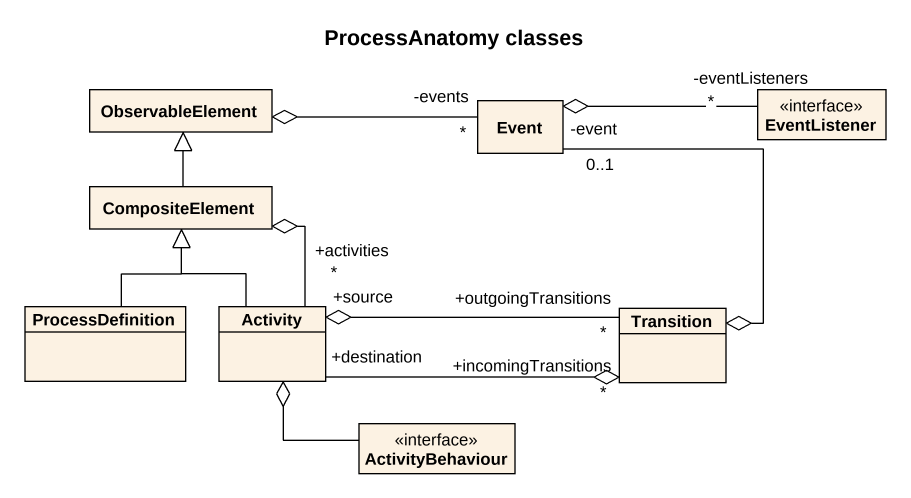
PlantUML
@startuml
title ProcessAnatomy classes
hide circle
hide empty members
class ObservableElement
class Event
interface EventListener
class CompositeElement
class ProcessDefinition
class Activity
class Transition
interface ActivityBehaviour
ObservableElement o-right- "-events\n*" Event
Event o-right- "-eventListeners\n*" EventListener
CompositeElement -up-|> ObservableElement
CompositeElement o-- "*\n+activities" Activity
ProcessDefinition -up-|> CompositeElement
Activity -up-|> CompositeElement
Activity "+source" o-right- "*\n+outgoingTransitions" Transition
Activity o-- ActivityBehaviour
Transition o-up- "-event\n0..1" Event
Transition "*\n+incomingTransitions" o-left- "+destination" Activity
@enduml
